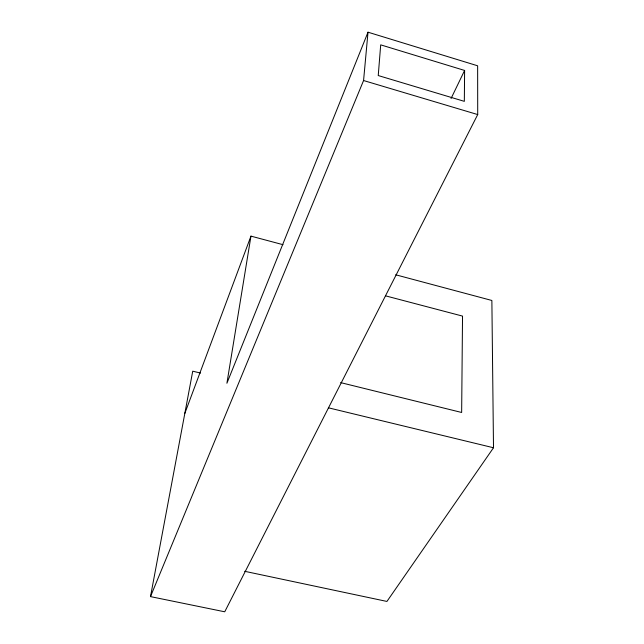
<?xml version="1.0" encoding="UTF-8"?>
<svg xmlns="http://www.w3.org/2000/svg" width="644" height="644" viewBox="0 0 644 644"><rect width="100%" height="100%" fill="white"/><g stroke="black" fill="none" stroke-linecap="round" stroke-linejoin="round"><path stroke-width="0.97" d="M464.614 70.446L464.332 101.35L378.237 75.549L380.701 44.855L464.614 70.446L451.066 98.492M150.495 596.61L363.57 80.532L368.014 32.2L477.639 65.793L477.711 114.568L224.732 611.8L150.495 596.61L192.733 371.186L200.525 373.077M283.022 244.696L250.959 236.131L226.913 383.244L368.014 32.2M184.82 413.408L250.959 236.131M395.698 274.787L491.871 300.474L493.505 447.757L386.939 601.44L244.688 571.3M328.368 407.797L493.505 447.757M340.636 382.617L461.651 412.474L462.529 316.099L385.796 295.91M363.57 80.532L477.711 114.568"/></g></svg>
